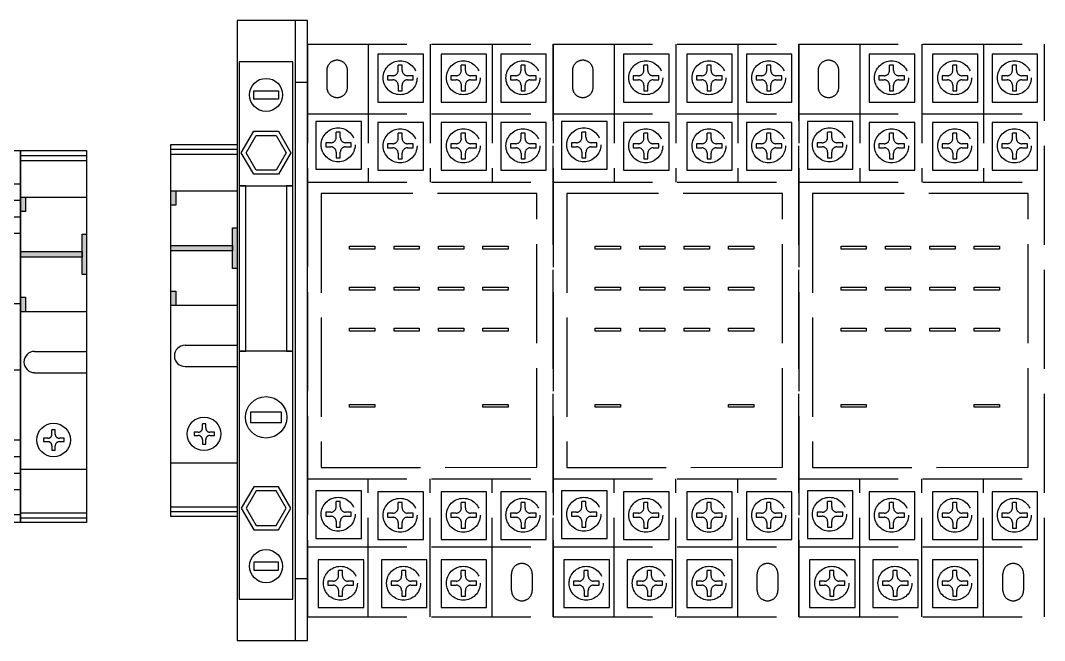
# Model space of a CAD drawing. Extents: x 389881 to 390781, y 349046 to 351246.
# Drawn here: x 390575.7 to 390699.5, y 349745.9 to 349820.9 of the extents above; entities that cross this region are included whole.
import ezdxf

# ---------------------------------------------------------------- set-up
doc = ezdxf.new("R2010")
doc.units = 0
doc.header["$MEASUREMENT"] = 0
doc.linetypes.add('ACAD_ISO02W100', pattern=[15, 12, -3])
for name, color, linetype in [('DRAW', 123, 'Continuous'), ('Layer1', 7, 'Continuous'), ('文字', 3, 'Continuous')]:
    doc.layers.add(name, color=color, linetype=linetype)

# ---------------------------------------------------------------- blocks, each defined once
blk = doc.blocks.new('9758789338f696b2a-83c7-42b1-a3ab-d015e0cf3ac5')
for points in [[(4.87, -151.77), (4.87, -151.17), (3.12, -151.17), (3.12, -151.77)], [(9.73, -158.62), (10.39, -158.62), (10.39, -151.17), (9.73, -151.17)], [(15.25, -151.17), (15.25, -151.77), (17, -151.77), (17, -151.17)], [(7.61, -158.62), (7.61, -159.17), (12.51, -159.17), (12.51, -158.62)]]:
    blk.add_hatch(color=7).paths.add_polyline_path(points)
at = {"color": 3}
for p, q in [((-21.39, -144.17), (-21.39, -151.17)), ((-18.39, -144.17), (-18.39, -151.17)), ((-16.39, -144.17), (-16.39, -151.17)), ((-14.39, -144.17), (-14.39, -151.17)), ((-12.39, -144.17), (-12.39, -151.17)), ((-3.89, -144.17), (-3.89, -151.17)), ((4.11, -144.17), (4.11, -151.17)), ((12.61, -144.17), (12.61, -151.17)), ((14.61, -144.17), (14.61, -151.17)), ((16.61, -144.17), (16.61, -151.17)), ((18.61, -144.17), (18.61, -151.17))]:
    blk.add_line(p, q, dxfattribs=at)
at = {"color": 0}
for p, q in [((-21.8, -151.17), (-21.8, -159.17)), ((-21.21, -151.17), (-21.21, -159.17)), ((-15.91, -151.17), (-15.91, -159.17)), ((21.43, -151.17), (21.43, -159.17)), ((22.03, -151.17), (22.03, -159.17)), ((-4.25, -152.87), (-4.25, -159.17)), ((-1.68, -152.87), (-1.68, -159.17))]:
    blk.add_line(p, q, dxfattribs=at)
at = {"color": 3, "elevation": 0}
blk.add_lwpolyline([(22.61, -144.17), (22.61, -151.17), (-22.39, -151.17), (-22.39, -144.17)], close=True, dxfattribs=at)
at = {"color": 0, "elevation": 0}
for points in [[(22.61, -151.17), (22.61, -159.17), (-22.39, -159.17), (-22.39, -151.17)], [(17, -151.17), (17, -159.17), (3.12, -159.17), (3.12, -151.17)], [(4.87, -151.17), (4.87, -151.77), (3.12, -151.77), (3.12, -151.17)], [(10.39, -151.17), (10.39, -158.62), (9.73, -158.62), (9.73, -151.17)], [(17, -151.17), (17, -151.77), (15.25, -151.77), (15.25, -151.17)], [(12.51, -158.62), (12.51, -159.17), (7.61, -159.17), (7.61, -158.62)]]:
    blk.add_lwpolyline(points, close=True, dxfattribs=at)
at = {"color": 0}
blk.add_arc((-2.96, -152.87), 1.28, 0, 180, dxfattribs=at)
at = {"layer": 'Layer1', "color": 7, "lineweight": -3, "ltscale": 50}
blk.add_circle((-12.39, -155.17), 2.03, dxfattribs=at)
at = {"layer": '文字', "color": 7, "linetype": 'ACAD_ISO02W100'}
for p, q in [((-12.59, -153.96), (-12.59, -154.47)), ((-12.19, -153.96), (-12.59, -153.96)), ((-12.19, -154.47), (-12.19, -153.96)), ((-13.1, -154.98), (-13.64, -154.98)), ((-13.64, -154.98), (-13.64, -155.37)), ((-13.64, -155.37), (-13.1, -155.37)), ((-12.59, -155.88), (-12.59, -156.44)), ((-12.19, -156.44), (-12.19, -155.88)), ((-11.68, -154.98), (-11.17, -154.98)), ((-11.68, -155.37), (-11.17, -155.37)), ((-11.17, -155.37), (-11.17, -154.98)), ((-12.59, -156.44), (-12.19, -156.44))]:
    blk.add_line(p, q, dxfattribs=at)
for centre, start, end in [((-13.1, -154.47), 270, 0), ((-11.68, -154.47), 180, 270), ((-13.1, -155.88), 0, 90), ((-11.68, -155.88), 90, 180)]:
    blk.add_arc(centre, 0.509, start, end, dxfattribs=at)

msp = doc.modelspace()

# ---------------------------------------------------------------- hatches: boundary and pattern name
for points in [[(390593.85, 349798.57), (390594.45, 349798.57), (390594.45, 349800.32), (390593.85, 349800.32)], [(390601.3, 349790.92), (390601.85, 349790.92), (390601.85, 349795.83), (390601.3, 349795.83)], [(390601.3, 349793.05), (390601.3, 349793.71), (390593.85, 349793.71), (390593.85, 349793.05)], [(390594.45, 349788.18), (390593.85, 349788.18), (390593.85, 349786.43), (390594.45, 349786.43)]]:
    msp.add_hatch(color=7).paths.add_polyline_path(points)

# ---------------------------------------------------------------- linework, layer by layer
at = {"color": 0}
for p, q in [((390593.85, 349805.34), (390601.85, 349805.34)), ((390593.85, 349804.75), (390601.85, 349804.75)), ((390595.55, 349781.64), (390601.85, 349781.64)), ((390595.55, 349779.07), (390601.85, 349779.07)), ((390593.85, 349767.41), (390601.85, 349767.41)), ((390593.85, 349762.11), (390601.85, 349762.11)), ((390593.85, 349761.52), (390601.85, 349761.52))]:
    msp.add_line(p, q, dxfattribs=at)
at = {"color": 0, "elevation": 0}
for points in [[(390593.85, 349805.92), (390601.85, 349805.92), (390601.85, 349760.92), (390593.85, 349760.92)], [(390593.85, 349800.32), (390601.85, 349800.32), (390601.85, 349786.43), (390593.85, 349786.43)], [(390593.85, 349800.32), (390594.45, 349800.32), (390594.45, 349798.57), (390593.85, 349798.57)], [(390601.3, 349795.83), (390601.85, 349795.83), (390601.85, 349790.92), (390601.3, 349790.92)], [(390593.85, 349793.71), (390601.3, 349793.71), (390601.3, 349793.05), (390593.85, 349793.05)], [(390593.85, 349788.18), (390594.45, 349788.18), (390594.45, 349786.43), (390593.85, 349786.43)]]:
    msp.add_lwpolyline(points, close=True, dxfattribs=at)
at = {"color": 0}
msp.add_arc((390595.55, 349780.35), 1.28, 90, 270, dxfattribs=at)
at = {"layer": 'DRAW', "color": 7, "ltscale": 0.3, "elevation": 0}
for points in [[(390610.35, 349820.92), (390601.85, 349820.92), (390601.85, 349745.92), (390610.35, 349745.92)], [(390610.35, 349820.92), (390608.85, 349820.92), (390608.85, 349745.92), (390610.35, 349745.92)], [(390608.6, 349815.92), (390602.1, 349815.92), (390602.1, 349800.92), (390608.6, 349800.92)], [(390610.35, 349813.42), (390608.85, 349813.42), (390608.85, 349753.42), (390610.35, 349753.42)], [(390606.85, 349811.42), (390603.85, 349811.42), (390603.85, 349812.42), (390606.85, 349812.42)], [(390606.85, 349807.52), (390608.35, 349804.92), (390606.85, 349802.32), (390603.85, 349802.32), (390602.35, 349804.92), (390603.85, 349807.52)], [(390606.56, 349807.02), (390607.77, 349804.92), (390606.56, 349802.82), (390604.14, 349802.82), (390602.93, 349804.92), (390604.14, 349807.02)], [(390602.9, 349800.92), (390602.1, 349800.92), (390602.1, 349780.92), (390602.9, 349780.92)], [(390608.6, 349800.92), (390607.8, 349800.92), (390607.8, 349780.92), (390608.6, 349780.92)], [(390608.6, 349780.92), (390602.1, 349780.92), (390602.1, 349750.92), (390608.6, 349750.92)], [(390607.23, 349773.55), (390603.48, 349773.55), (390603.48, 349772.3), (390607.23, 349772.3)], [(390606.85, 349759.32), (390608.35, 349761.92), (390606.85, 349764.52), (390603.85, 349764.52), (390602.35, 349761.92), (390603.85, 349759.32)], [(390606.56, 349759.82), (390607.77, 349761.92), (390606.56, 349764.02), (390604.14, 349764.02), (390602.93, 349761.92), (390604.14, 349759.82)], [(390606.85, 349755.42), (390603.85, 349755.42), (390603.85, 349754.42), (390606.85, 349754.42)]]:
    msp.add_lwpolyline(points, close=True, dxfattribs=at)
at = {"layer": 'DRAW', "color": 7, "ltscale": 0.3}
for centre, radius in [((390605.35, 349811.92), 2), ((390605.35, 349772.92), 2.5), ((390605.35, 349754.92), 2)]:
    msp.add_circle(centre, radius, dxfattribs=at)
at = {"layer": 'Layer1', "color": 7, "lineweight": -3, "ltscale": 50}
msp.add_circle((390597.85, 349770.92), 2.03, dxfattribs=at)
at = {"layer": '文字', "color": 0, "linetype": 'ACAD_ISO02W100'}
for p, q in [((390610.35, 349818.07), (390610.35, 349748.77)), ((390610.35, 349818.07), (390640.05, 349818.07)), ((390617.71, 349818.07), (390617.71, 349801.38)), ((390625.2, 349818.07), (390625.2, 349801.38)), ((390632.69, 349818.07), (390632.69, 349801.38)), ((390640.05, 349748.77), (390640.05, 349818.07)), ((390640.05, 349818.07), (390640.05, 349748.77)), ((390640.05, 349818.07), (390669.75, 349818.07)), ((390647.41, 349818.07), (390647.41, 349801.38)), ((390654.9, 349818.07), (390654.9, 349801.38)), ((390662.39, 349818.07), (390662.39, 349801.38)), ((390669.75, 349748.77), (390669.75, 349818.07)), ((390669.75, 349818.07), (390669.75, 349748.77)), ((390669.75, 349818.07), (390699.45, 349818.07)), ((390677.11, 349818.07), (390677.11, 349801.38)), ((390684.6, 349818.07), (390684.6, 349801.38)), ((390692.09, 349818.07), (390692.09, 349801.38)), ((390699.45, 349748.77), (390699.45, 349818.07)), ((390621.81, 349815.52), (390621.32, 349815.52)), ((390621.32, 349814.88), (390621.32, 349815.52)), ((390621.81, 349814.88), (390621.81, 349815.52)), ((390629.45, 349815.52), (390628.95, 349815.52)), ((390628.95, 349814.88), (390628.95, 349815.52)), ((390629.45, 349814.88), (390629.45, 349815.52)), ((390636.66, 349815.52), (390636.17, 349815.52)), ((390636.17, 349814.88), (390636.17, 349815.52)), ((390636.66, 349814.88), (390636.66, 349815.52)), ((390651.51, 349815.52), (390651.02, 349815.52)), ((390651.02, 349814.88), (390651.02, 349815.52)), ((390651.51, 349814.88), (390651.51, 349815.52)), ((390659.15, 349815.52), (390658.65, 349815.52)), ((390658.65, 349814.88), (390658.65, 349815.52)), ((390659.15, 349814.88), (390659.15, 349815.52)), ((390666.36, 349815.52), (390665.87, 349815.52)), ((390665.87, 349814.88), (390665.87, 349815.52)), ((390666.36, 349814.88), (390666.36, 349815.52)), ((390681.21, 349815.52), (390680.72, 349815.52)), ((390680.72, 349814.88), (390680.72, 349815.52)), ((390681.21, 349814.88), (390681.21, 349815.52)), ((390688.85, 349815.52), (390688.35, 349815.52)), ((390688.35, 349814.88), (390688.35, 349815.52)), ((390688.85, 349814.88), (390688.85, 349815.52)), ((390696.06, 349815.52), (390695.57, 349815.52)), ((390695.57, 349814.88), (390695.57, 349815.52)), ((390696.06, 349814.88), (390696.06, 349815.52)), ((390620.68, 349814.24), (390620.04, 349814.24)), ((390620.04, 349814.24), (390620.04, 349813.75)), ((390621.32, 349814.24), (390621.32, 349814.24)), ((390623.13, 349814.24), (390622.44, 349814.24)), ((390623.13, 349813.75), (390623.13, 349814.24)), ((390628.32, 349814.24), (390627.68, 349814.24)), ((390627.68, 349814.24), (390627.68, 349813.75)), ((390628.95, 349814.24), (390628.95, 349814.24)), ((390630.77, 349814.24), (390630.08, 349814.24)), ((390630.77, 349813.75), (390630.77, 349814.24)), ((390635.53, 349814.24), (390634.89, 349814.24)), ((390634.89, 349814.24), (390634.89, 349813.75)), ((390636.17, 349814.24), (390636.17, 349814.24)), ((390637.98, 349814.24), (390637.29, 349814.24)), ((390637.98, 349813.75), (390637.98, 349814.24)), ((390650.38, 349814.24), (390649.74, 349814.24)), ((390649.74, 349814.24), (390649.74, 349813.75)), ((390651.02, 349814.24), (390651.02, 349814.24)), ((390652.83, 349814.24), (390652.14, 349814.24)), ((390652.83, 349813.75), (390652.83, 349814.24)), ((390658.02, 349814.24), (390657.38, 349814.24)), ((390657.38, 349814.24), (390657.38, 349813.75)), ((390658.65, 349814.24), (390658.65, 349814.24)), ((390660.47, 349814.24), (390659.78, 349814.24)), ((390660.47, 349813.75), (390660.47, 349814.24)), ((390665.23, 349814.24), (390664.59, 349814.24)), ((390664.59, 349814.24), (390664.59, 349813.75)), ((390665.87, 349814.24), (390665.87, 349814.24)), ((390667.68, 349814.24), (390666.99, 349814.24)), ((390667.68, 349813.75), (390667.68, 349814.24)), ((390680.08, 349814.24), (390679.44, 349814.24)), ((390679.44, 349814.24), (390679.44, 349813.75)), ((390680.72, 349814.24), (390680.72, 349814.24)), ((390682.53, 349814.24), (390681.84, 349814.24)), ((390682.53, 349813.75), (390682.53, 349814.24)), ((390687.72, 349814.24), (390687.08, 349814.24)), ((390687.08, 349814.24), (390687.08, 349813.75)), ((390688.35, 349814.24), (390688.35, 349814.24)), ((390690.17, 349814.24), (390689.48, 349814.24)), ((390690.17, 349813.75), (390690.17, 349814.24)), ((390694.93, 349814.24), (390694.29, 349814.24)), ((390694.29, 349814.24), (390694.29, 349813.75)), ((390695.57, 349814.24), (390695.57, 349814.24)), ((390697.38, 349814.24), (390696.69, 349814.24)), ((390697.38, 349813.75), (390697.38, 349814.24)), ((390620.04, 349813.75), (390620.68, 349813.75)), ((390621.32, 349813.11), (390621.32, 349812.43)), ((390621.81, 349812.43), (390621.81, 349813.11)), ((390622.44, 349813.75), (390623.13, 349813.75)), ((390627.68, 349813.75), (390628.32, 349813.75)), ((390628.95, 349813.11), (390628.95, 349812.43)), ((390629.45, 349812.43), (390629.45, 349813.11)), ((390630.08, 349813.75), (390630.77, 349813.75)), ((390634.89, 349813.75), (390635.53, 349813.75)), ((390636.17, 349813.11), (390636.17, 349812.43)), ((390636.66, 349812.43), (390636.66, 349813.11)), ((390637.29, 349813.75), (390637.98, 349813.75)), ((390649.74, 349813.75), (390650.38, 349813.75)), ((390651.02, 349813.11), (390651.02, 349812.43)), ((390651.51, 349812.43), (390651.51, 349813.11)), ((390652.14, 349813.75), (390652.83, 349813.75)), ((390657.38, 349813.75), (390658.02, 349813.75)), ((390658.65, 349813.11), (390658.65, 349812.43)), ((390659.15, 349812.43), (390659.15, 349813.11)), ((390659.78, 349813.75), (390660.47, 349813.75)), ((390664.59, 349813.75), (390665.23, 349813.75)), ((390665.87, 349813.11), (390665.87, 349812.43)), ((390666.36, 349812.43), (390666.36, 349813.11)), ((390666.99, 349813.75), (390667.68, 349813.75)), ((390679.44, 349813.75), (390680.08, 349813.75)), ((390680.72, 349813.11), (390680.72, 349812.43)), ((390681.21, 349812.43), (390681.21, 349813.11)), ((390681.84, 349813.75), (390682.53, 349813.75)), ((390687.08, 349813.75), (390687.72, 349813.75)), ((390688.35, 349813.11), (390688.35, 349812.43)), ((390688.85, 349812.43), (390688.85, 349813.11)), ((390689.48, 349813.75), (390690.17, 349813.75)), ((390694.29, 349813.75), (390694.93, 349813.75)), ((390695.57, 349813.11), (390695.57, 349812.43)), ((390696.06, 349812.43), (390696.06, 349813.11)), ((390696.69, 349813.75), (390697.38, 349813.75)), ((390621.32, 349812.43), (390621.81, 349812.43)), ((390628.95, 349812.43), (390629.45, 349812.43)), ((390636.17, 349812.43), (390636.66, 349812.43)), ((390651.02, 349812.43), (390651.51, 349812.43)), ((390658.65, 349812.43), (390659.15, 349812.43)), ((390665.87, 349812.43), (390666.36, 349812.43)), ((390680.72, 349812.43), (390681.21, 349812.43)), ((390688.35, 349812.43), (390688.85, 349812.43)), ((390695.57, 349812.43), (390696.06, 349812.43)), ((390610.35, 349809.61), (390640.05, 349809.61)), ((390640.05, 349809.61), (390669.75, 349809.61)), ((390669.75, 349809.61), (390699.45, 349809.61)), ((390614.32, 349807.41), (390613.83, 349807.41)), ((390613.83, 349806.77), (390613.83, 349807.41)), ((390614.32, 349806.77), (390614.32, 349807.41)), ((390621.81, 349807.29), (390621.32, 349807.29)), ((390621.32, 349806.65), (390621.32, 349807.29)), ((390621.81, 349806.65), (390621.81, 349807.29)), ((390629.45, 349807.29), (390628.95, 349807.29)), ((390628.95, 349806.65), (390628.95, 349807.29)), ((390629.45, 349806.65), (390629.45, 349807.29)), ((390636.66, 349807.29), (390636.17, 349807.29)), ((390636.17, 349806.65), (390636.17, 349807.29)), ((390636.66, 349806.65), (390636.66, 349807.29)), ((390644.02, 349807.41), (390643.53, 349807.41)), ((390643.53, 349806.77), (390643.53, 349807.41)), ((390644.02, 349806.77), (390644.02, 349807.41)), ((390651.51, 349807.29), (390651.02, 349807.29)), ((390651.02, 349806.65), (390651.02, 349807.29)), ((390651.51, 349806.65), (390651.51, 349807.29)), ((390659.15, 349807.29), (390658.65, 349807.29)), ((390658.65, 349806.65), (390658.65, 349807.29)), ((390659.15, 349806.65), (390659.15, 349807.29)), ((390666.36, 349807.29), (390665.87, 349807.29)), ((390665.87, 349806.65), (390665.87, 349807.29)), ((390666.36, 349806.65), (390666.36, 349807.29)), ((390673.72, 349807.41), (390673.23, 349807.41)), ((390673.23, 349806.77), (390673.23, 349807.41)), ((390673.72, 349806.77), (390673.72, 349807.41)), ((390681.21, 349807.29), (390680.72, 349807.29)), ((390680.72, 349806.65), (390680.72, 349807.29)), ((390681.21, 349806.65), (390681.21, 349807.29)), ((390688.85, 349807.29), (390688.35, 349807.29)), ((390688.35, 349806.65), (390688.35, 349807.29)), ((390688.85, 349806.65), (390688.85, 349807.29)), ((390696.06, 349807.29), (390695.57, 349807.29)), ((390695.57, 349806.65), (390695.57, 349807.29)), ((390696.06, 349806.65), (390696.06, 349807.29)), ((390613.19, 349806.13), (390612.56, 349806.13)), ((390612.56, 349806.13), (390612.56, 349805.64)), ((390612.56, 349805.64), (390613.19, 349805.64)), ((390613.83, 349806.13), (390613.83, 349806.13)), ((390615.65, 349806.13), (390614.96, 349806.13)), ((390614.96, 349805.64), (390615.65, 349805.64)), ((390615.65, 349805.64), (390615.65, 349806.13)), ((390620.68, 349806.01), (390620.04, 349806.01)), ((390620.04, 349806.01), (390620.04, 349805.52)), ((390620.04, 349805.52), (390620.68, 349805.52)), ((390621.32, 349806.01), (390621.32, 349806.01)), ((390623.13, 349806.01), (390622.44, 349806.01)), ((390622.44, 349805.52), (390623.13, 349805.52)), ((390623.13, 349805.52), (390623.13, 349806.01)), ((390628.32, 349806.01), (390627.68, 349806.01)), ((390627.68, 349806.01), (390627.68, 349805.52)), ((390627.68, 349805.52), (390628.32, 349805.52)), ((390628.95, 349806.01), (390628.95, 349806.01)), ((390630.77, 349806.01), (390630.08, 349806.01)), ((390630.08, 349805.52), (390630.77, 349805.52)), ((390630.77, 349805.52), (390630.77, 349806.01)), ((390635.53, 349806.01), (390634.89, 349806.01)), ((390634.89, 349806.01), (390634.89, 349805.52)), ((390634.89, 349805.52), (390635.53, 349805.52)), ((390636.17, 349806.01), (390636.17, 349806.01)), ((390637.98, 349806.01), (390637.29, 349806.01)), ((390637.29, 349805.52), (390637.98, 349805.52)), ((390637.98, 349805.52), (390637.98, 349806.01)), ((390642.89, 349806.13), (390642.26, 349806.13)), ((390642.26, 349806.13), (390642.26, 349805.64)), ((390642.26, 349805.64), (390642.89, 349805.64)), ((390643.53, 349806.13), (390643.53, 349806.13)), ((390645.35, 349806.13), (390644.66, 349806.13)), ((390644.66, 349805.64), (390645.35, 349805.64)), ((390645.35, 349805.64), (390645.35, 349806.13)), ((390650.38, 349806.01), (390649.74, 349806.01)), ((390649.74, 349806.01), (390649.74, 349805.52)), ((390649.74, 349805.52), (390650.38, 349805.52)), ((390651.02, 349806.01), (390651.02, 349806.01)), ((390652.83, 349806.01), (390652.14, 349806.01)), ((390652.14, 349805.52), (390652.83, 349805.52)), ((390652.83, 349805.52), (390652.83, 349806.01)), ((390658.02, 349806.01), (390657.38, 349806.01)), ((390657.38, 349806.01), (390657.38, 349805.52)), ((390657.38, 349805.52), (390658.02, 349805.52)), ((390658.65, 349806.01), (390658.65, 349806.01)), ((390660.47, 349806.01), (390659.78, 349806.01)), ((390659.78, 349805.52), (390660.47, 349805.52)), ((390660.47, 349805.52), (390660.47, 349806.01)), ((390665.23, 349806.01), (390664.59, 349806.01)), ((390664.59, 349806.01), (390664.59, 349805.52)), ((390664.59, 349805.52), (390665.23, 349805.52)), ((390665.87, 349806.01), (390665.87, 349806.01)), ((390667.68, 349806.01), (390666.99, 349806.01)), ((390666.99, 349805.52), (390667.68, 349805.52)), ((390667.68, 349805.52), (390667.68, 349806.01)), ((390672.59, 349806.13), (390671.96, 349806.13)), ((390671.96, 349806.13), (390671.96, 349805.64)), ((390671.96, 349805.64), (390672.59, 349805.64)), ((390673.23, 349806.13), (390673.23, 349806.13)), ((390675.05, 349806.13), (390674.36, 349806.13)), ((390674.36, 349805.64), (390675.05, 349805.64)), ((390675.05, 349805.64), (390675.05, 349806.13)), ((390680.08, 349806.01), (390679.44, 349806.01)), ((390679.44, 349806.01), (390679.44, 349805.52)), ((390679.44, 349805.52), (390680.08, 349805.52)), ((390680.72, 349806.01), (390680.72, 349806.01)), ((390682.53, 349806.01), (390681.84, 349806.01)), ((390681.84, 349805.52), (390682.53, 349805.52)), ((390682.53, 349805.52), (390682.53, 349806.01)), ((390687.72, 349806.01), (390687.08, 349806.01)), ((390687.08, 349806.01), (390687.08, 349805.52)), ((390687.08, 349805.52), (390687.72, 349805.52)), ((390688.35, 349806.01), (390688.35, 349806.01)), ((390690.17, 349806.01), (390689.48, 349806.01)), ((390689.48, 349805.52), (390690.17, 349805.52)), ((390690.17, 349805.52), (390690.17, 349806.01)), ((390694.93, 349806.01), (390694.29, 349806.01)), ((390694.29, 349806.01), (390694.29, 349805.52)), ((390694.29, 349805.52), (390694.93, 349805.52)), ((390695.57, 349806.01), (390695.57, 349806.01)), ((390697.38, 349806.01), (390696.69, 349806.01)), ((390696.69, 349805.52), (390697.38, 349805.52)), ((390697.38, 349805.52), (390697.38, 349806.01)), ((390613.83, 349805), (390613.83, 349804.32)), ((390613.83, 349804.32), (390614.32, 349804.32)), ((390614.32, 349804.32), (390614.32, 349805)), ((390621.32, 349804.88), (390621.32, 349804.2)), ((390621.32, 349804.2), (390621.81, 349804.2)), ((390621.81, 349804.2), (390621.81, 349804.88)), ((390628.95, 349804.88), (390628.95, 349804.2)), ((390628.95, 349804.2), (390629.45, 349804.2)), ((390629.45, 349804.2), (390629.45, 349804.88)), ((390636.17, 349804.88), (390636.17, 349804.2)), ((390636.17, 349804.2), (390636.66, 349804.2)), ((390636.66, 349804.2), (390636.66, 349804.88)), ((390643.53, 349805), (390643.53, 349804.32)), ((390643.53, 349804.32), (390644.02, 349804.32)), ((390644.02, 349804.32), (390644.02, 349805)), ((390651.02, 349804.88), (390651.02, 349804.2)), ((390651.02, 349804.2), (390651.51, 349804.2)), ((390651.51, 349804.2), (390651.51, 349804.88)), ((390658.65, 349804.88), (390658.65, 349804.2)), ((390658.65, 349804.2), (390659.15, 349804.2)), ((390659.15, 349804.2), (390659.15, 349804.88)), ((390665.87, 349804.88), (390665.87, 349804.2)), ((390665.87, 349804.2), (390666.36, 349804.2)), ((390666.36, 349804.2), (390666.36, 349804.88)), ((390673.23, 349805), (390673.23, 349804.32)), ((390673.23, 349804.32), (390673.72, 349804.32)), ((390673.72, 349804.32), (390673.72, 349805)), ((390680.72, 349804.88), (390680.72, 349804.2)), ((390680.72, 349804.2), (390681.21, 349804.2)), ((390681.21, 349804.2), (390681.21, 349804.88)), ((390688.35, 349804.88), (390688.35, 349804.2)), ((390688.35, 349804.2), (390688.85, 349804.2)), ((390688.85, 349804.2), (390688.85, 349804.88)), ((390695.57, 349804.88), (390695.57, 349804.2)), ((390695.57, 349804.2), (390696.06, 349804.2)), ((390696.06, 349804.2), (390696.06, 349804.88)), ((390610.35, 349801.38), (390640.05, 349801.38)), ((390640.05, 349801.38), (390669.75, 349801.38)), ((390669.75, 349801.38), (390699.45, 349801.38)), ((390610.35, 349765.47), (390640.05, 349765.47)), ((390617.71, 349748.77), (390617.71, 349765.47)), ((390625.2, 349748.77), (390625.2, 349765.47)), ((390632.69, 349748.77), (390632.69, 349765.47)), ((390640.05, 349765.47), (390669.75, 349765.47)), ((390647.41, 349748.77), (390647.41, 349765.47)), ((390654.9, 349748.77), (390654.9, 349765.47)), ((390662.39, 349748.77), (390662.39, 349765.47)), ((390669.75, 349765.47), (390699.45, 349765.47)), ((390677.11, 349748.77), (390677.11, 349765.47)), ((390684.6, 349748.77), (390684.6, 349765.47)), ((390692.09, 349748.77), (390692.09, 349765.47)), ((390614.32, 349762.73), (390613.83, 349762.73)), ((390613.83, 349762.09), (390613.83, 349762.73)), ((390614.32, 349762.09), (390614.32, 349762.73)), ((390621.81, 349762.61), (390621.32, 349762.61)), ((390621.32, 349761.97), (390621.32, 349762.61)), ((390621.81, 349761.97), (390621.81, 349762.61)), ((390629.45, 349762.61), (390628.95, 349762.61)), ((390628.95, 349761.97), (390628.95, 349762.61)), ((390629.45, 349761.97), (390629.45, 349762.61)), ((390636.66, 349762.61), (390636.17, 349762.61)), ((390636.17, 349761.97), (390636.17, 349762.61)), ((390636.66, 349761.97), (390636.66, 349762.61)), ((390644.02, 349762.73), (390643.53, 349762.73)), ((390643.53, 349762.09), (390643.53, 349762.73)), ((390644.02, 349762.09), (390644.02, 349762.73)), ((390651.51, 349762.61), (390651.02, 349762.61)), ((390651.02, 349761.97), (390651.02, 349762.61)), ((390651.51, 349761.97), (390651.51, 349762.61)), ((390659.15, 349762.61), (390658.65, 349762.61)), ((390658.65, 349761.97), (390658.65, 349762.61)), ((390659.15, 349761.97), (390659.15, 349762.61)), ((390666.36, 349762.61), (390665.87, 349762.61)), ((390665.87, 349761.97), (390665.87, 349762.61)), ((390666.36, 349761.97), (390666.36, 349762.61)), ((390673.72, 349762.73), (390673.23, 349762.73)), ((390673.23, 349762.09), (390673.23, 349762.73)), ((390673.72, 349762.09), (390673.72, 349762.73)), ((390681.21, 349762.61), (390680.72, 349762.61)), ((390680.72, 349761.97), (390680.72, 349762.61)), ((390681.21, 349761.97), (390681.21, 349762.61)), ((390688.85, 349762.61), (390688.35, 349762.61)), ((390688.35, 349761.97), (390688.35, 349762.61)), ((390688.85, 349761.97), (390688.85, 349762.61)), ((390696.06, 349762.61), (390695.57, 349762.61)), ((390695.57, 349761.97), (390695.57, 349762.61)), ((390696.06, 349761.97), (390696.06, 349762.61)), ((390613.19, 349761.45), (390612.56, 349761.45)), ((390612.56, 349761.45), (390612.56, 349760.96)), ((390612.56, 349760.96), (390613.19, 349760.96)), ((390613.83, 349761.45), (390613.83, 349761.45)), ((390615.65, 349761.45), (390614.96, 349761.45)), ((390614.96, 349760.96), (390615.65, 349760.96)), ((390615.65, 349760.96), (390615.65, 349761.45)), ((390620.68, 349761.33), (390620.04, 349761.33)), ((390620.04, 349761.33), (390620.04, 349760.84)), ((390620.04, 349760.84), (390620.68, 349760.84)), ((390621.32, 349761.33), (390621.32, 349761.33)), ((390623.13, 349761.33), (390622.44, 349761.33)), ((390622.44, 349760.84), (390623.13, 349760.84)), ((390623.13, 349760.84), (390623.13, 349761.33)), ((390628.32, 349761.33), (390627.68, 349761.33)), ((390627.68, 349761.33), (390627.68, 349760.84)), ((390627.68, 349760.84), (390628.32, 349760.84)), ((390628.95, 349761.33), (390628.95, 349761.33)), ((390630.77, 349761.33), (390630.08, 349761.33)), ((390630.08, 349760.84), (390630.77, 349760.84)), ((390630.77, 349760.84), (390630.77, 349761.33)), ((390635.53, 349761.33), (390634.89, 349761.33)), ((390634.89, 349761.33), (390634.89, 349760.84)), ((390634.89, 349760.84), (390635.53, 349760.84)), ((390636.17, 349761.33), (390636.17, 349761.33)), ((390637.98, 349761.33), (390637.29, 349761.33)), ((390637.29, 349760.84), (390637.98, 349760.84)), ((390637.98, 349760.84), (390637.98, 349761.33)), ((390642.89, 349761.45), (390642.26, 349761.45)), ((390642.26, 349761.45), (390642.26, 349760.96)), ((390642.26, 349760.96), (390642.89, 349760.96)), ((390643.53, 349761.45), (390643.53, 349761.45)), ((390645.35, 349761.45), (390644.66, 349761.45)), ((390644.66, 349760.96), (390645.35, 349760.96)), ((390645.35, 349760.96), (390645.35, 349761.45)), ((390650.38, 349761.33), (390649.74, 349761.33)), ((390649.74, 349761.33), (390649.74, 349760.84)), ((390649.74, 349760.84), (390650.38, 349760.84)), ((390651.02, 349761.33), (390651.02, 349761.33)), ((390652.83, 349761.33), (390652.14, 349761.33)), ((390652.14, 349760.84), (390652.83, 349760.84)), ((390652.83, 349760.84), (390652.83, 349761.33)), ((390658.02, 349761.33), (390657.38, 349761.33)), ((390657.38, 349761.33), (390657.38, 349760.84)), ((390657.38, 349760.84), (390658.02, 349760.84)), ((390658.65, 349761.33), (390658.65, 349761.33)), ((390660.47, 349761.33), (390659.78, 349761.33)), ((390659.78, 349760.84), (390660.47, 349760.84)), ((390660.47, 349760.84), (390660.47, 349761.33)), ((390665.23, 349761.33), (390664.59, 349761.33)), ((390664.59, 349761.33), (390664.59, 349760.84)), ((390664.59, 349760.84), (390665.23, 349760.84)), ((390665.87, 349761.33), (390665.87, 349761.33)), ((390667.68, 349761.33), (390666.99, 349761.33)), ((390666.99, 349760.84), (390667.68, 349760.84)), ((390667.68, 349760.84), (390667.68, 349761.33)), ((390672.59, 349761.45), (390671.96, 349761.45)), ((390671.96, 349761.45), (390671.96, 349760.96)), ((390671.96, 349760.96), (390672.59, 349760.96)), ((390673.23, 349761.45), (390673.23, 349761.45)), ((390675.05, 349761.45), (390674.36, 349761.45)), ((390674.36, 349760.96), (390675.05, 349760.96)), ((390675.05, 349760.96), (390675.05, 349761.45)), ((390680.08, 349761.33), (390679.44, 349761.33)), ((390679.44, 349761.33), (390679.44, 349760.84)), ((390679.44, 349760.84), (390680.08, 349760.84)), ((390680.72, 349761.33), (390680.72, 349761.33)), ((390682.53, 349761.33), (390681.84, 349761.33)), ((390681.84, 349760.84), (390682.53, 349760.84)), ((390682.53, 349760.84), (390682.53, 349761.33)), ((390687.72, 349761.33), (390687.08, 349761.33)), ((390687.08, 349761.33), (390687.08, 349760.84)), ((390687.08, 349760.84), (390687.72, 349760.84)), ((390688.35, 349761.33), (390688.35, 349761.33)), ((390690.17, 349761.33), (390689.48, 349761.33)), ((390689.48, 349760.84), (390690.17, 349760.84)), ((390690.17, 349760.84), (390690.17, 349761.33)), ((390694.93, 349761.33), (390694.29, 349761.33)), ((390694.29, 349761.33), (390694.29, 349760.84)), ((390694.29, 349760.84), (390694.93, 349760.84)), ((390695.57, 349761.33), (390695.57, 349761.33)), ((390697.38, 349761.33), (390696.69, 349761.33)), ((390696.69, 349760.84), (390697.38, 349760.84)), ((390697.38, 349760.84), (390697.38, 349761.33)), ((390613.83, 349760.32), (390613.83, 349759.64)), ((390613.83, 349759.64), (390614.32, 349759.64)), ((390614.32, 349759.64), (390614.32, 349760.32)), ((390621.32, 349760.2), (390621.32, 349759.52)), ((390621.32, 349759.52), (390621.81, 349759.52)), ((390621.81, 349759.52), (390621.81, 349760.2)), ((390628.95, 349760.2), (390628.95, 349759.52)), ((390628.95, 349759.52), (390629.45, 349759.52)), ((390629.45, 349759.52), (390629.45, 349760.2)), ((390636.17, 349760.2), (390636.17, 349759.52)), ((390636.17, 349759.52), (390636.66, 349759.52)), ((390636.66, 349759.52), (390636.66, 349760.2)), ((390643.53, 349760.32), (390643.53, 349759.64)), ((390643.53, 349759.64), (390644.02, 349759.64)), ((390644.02, 349759.64), (390644.02, 349760.32)), ((390651.02, 349760.2), (390651.02, 349759.52)), ((390651.02, 349759.52), (390651.51, 349759.52)), ((390651.51, 349759.52), (390651.51, 349760.2)), ((390658.65, 349760.2), (390658.65, 349759.52)), ((390658.65, 349759.52), (390659.15, 349759.52)), ((390659.15, 349759.52), (390659.15, 349760.2)), ((390665.87, 349760.2), (390665.87, 349759.52)), ((390665.87, 349759.52), (390666.36, 349759.52)), ((390666.36, 349759.52), (390666.36, 349760.2)), ((390673.23, 349760.32), (390673.23, 349759.64)), ((390673.23, 349759.64), (390673.72, 349759.64)), ((390673.72, 349759.64), (390673.72, 349760.32)), ((390680.72, 349760.2), (390680.72, 349759.52)), ((390680.72, 349759.52), (390681.21, 349759.52)), ((390681.21, 349759.52), (390681.21, 349760.2)), ((390688.35, 349760.2), (390688.35, 349759.52)), ((390688.35, 349759.52), (390688.85, 349759.52)), ((390688.85, 349759.52), (390688.85, 349760.2)), ((390695.57, 349760.2), (390695.57, 349759.52)), ((390695.57, 349759.52), (390696.06, 349759.52)), ((390696.06, 349759.52), (390696.06, 349760.2)), ((390610.35, 349757.24), (390640.05, 349757.24)), ((390640.05, 349757.24), (390669.75, 349757.24)), ((390669.75, 349757.24), (390699.45, 349757.24)), ((390614.6, 349754.39), (390614.1, 349754.39)), ((390614.1, 349753.74), (390614.1, 349754.39)), ((390614.6, 349753.74), (390614.6, 349754.39)), ((390622.23, 349754.39), (390621.74, 349754.39)), ((390621.74, 349753.74), (390621.74, 349754.39)), ((390622.23, 349753.74), (390622.23, 349754.39)), ((390629.45, 349754.39), (390628.95, 349754.39)), ((390628.95, 349753.74), (390628.95, 349754.39)), ((390629.45, 349753.74), (390629.45, 349754.39)), ((390644.3, 349754.39), (390643.8, 349754.39)), ((390643.8, 349753.74), (390643.8, 349754.39)), ((390644.3, 349753.74), (390644.3, 349754.39)), ((390651.93, 349754.39), (390651.44, 349754.39)), ((390651.44, 349753.74), (390651.44, 349754.39)), ((390651.93, 349753.74), (390651.93, 349754.39)), ((390659.15, 349754.39), (390658.65, 349754.39)), ((390658.65, 349753.74), (390658.65, 349754.39)), ((390659.15, 349753.74), (390659.15, 349754.39)), ((390674, 349754.39), (390673.5, 349754.39)), ((390673.5, 349753.74), (390673.5, 349754.39)), ((390674, 349753.74), (390674, 349754.39)), ((390681.63, 349754.39), (390681.14, 349754.39)), ((390681.14, 349753.74), (390681.14, 349754.39)), ((390681.63, 349753.74), (390681.63, 349754.39)), ((390688.85, 349754.39), (390688.35, 349754.39)), ((390688.35, 349753.74), (390688.35, 349754.39)), ((390688.85, 349753.74), (390688.85, 349754.39)), ((390613.47, 349753.1), (390612.83, 349753.1)), ((390612.83, 349753.1), (390612.83, 349752.61)), ((390612.83, 349752.61), (390613.47, 349752.61)), ((390614.1, 349753.1), (390614.1, 349753.1)), ((390615.92, 349753.1), (390615.23, 349753.1)), ((390615.23, 349752.61), (390615.92, 349752.61)), ((390615.92, 349752.61), (390615.92, 349753.1)), ((390621.1, 349753.1), (390620.47, 349753.1)), ((390620.47, 349753.1), (390620.47, 349752.61)), ((390620.47, 349752.61), (390621.1, 349752.61)), ((390621.74, 349753.1), (390621.74, 349753.1)), ((390623.56, 349753.1), (390622.87, 349753.1)), ((390622.87, 349752.61), (390623.56, 349752.61)), ((390623.56, 349752.61), (390623.56, 349753.1)), ((390628.32, 349753.1), (390627.68, 349753.1)), ((390627.68, 349753.1), (390627.68, 349752.61)), ((390627.68, 349752.61), (390628.32, 349752.61)), ((390628.95, 349753.1), (390628.95, 349753.1)), ((390630.77, 349753.1), (390630.08, 349753.1)), ((390630.08, 349752.61), (390630.77, 349752.61)), ((390630.77, 349752.61), (390630.77, 349753.1)), ((390643.17, 349753.1), (390642.53, 349753.1)), ((390642.53, 349753.1), (390642.53, 349752.61)), ((390642.53, 349752.61), (390643.17, 349752.61)), ((390643.8, 349753.1), (390643.8, 349753.1)), ((390645.62, 349753.1), (390644.93, 349753.1)), ((390644.93, 349752.61), (390645.62, 349752.61)), ((390645.62, 349752.61), (390645.62, 349753.1)), ((390650.8, 349753.1), (390650.17, 349753.1)), ((390650.17, 349753.1), (390650.17, 349752.61)), ((390650.17, 349752.61), (390650.8, 349752.61)), ((390651.44, 349753.1), (390651.44, 349753.1)), ((390653.26, 349753.1), (390652.57, 349753.1)), ((390652.57, 349752.61), (390653.26, 349752.61)), ((390653.26, 349752.61), (390653.26, 349753.1)), ((390658.02, 349753.1), (390657.38, 349753.1)), ((390657.38, 349753.1), (390657.38, 349752.61)), ((390657.38, 349752.61), (390658.02, 349752.61)), ((390658.65, 349753.1), (390658.65, 349753.1)), ((390660.47, 349753.1), (390659.78, 349753.1)), ((390659.78, 349752.61), (390660.47, 349752.61)), ((390660.47, 349752.61), (390660.47, 349753.1)), ((390672.87, 349753.1), (390672.23, 349753.1)), ((390672.23, 349753.1), (390672.23, 349752.61)), ((390672.23, 349752.61), (390672.87, 349752.61)), ((390673.5, 349753.1), (390673.5, 349753.1)), ((390675.32, 349753.1), (390674.63, 349753.1)), ((390674.63, 349752.61), (390675.32, 349752.61)), ((390675.32, 349752.61), (390675.32, 349753.1)), ((390680.5, 349753.1), (390679.87, 349753.1)), ((390679.87, 349753.1), (390679.87, 349752.61)), ((390679.87, 349752.61), (390680.5, 349752.61)), ((390681.14, 349753.1), (390681.14, 349753.1)), ((390682.96, 349753.1), (390682.27, 349753.1)), ((390682.27, 349752.61), (390682.96, 349752.61)), ((390682.96, 349752.61), (390682.96, 349753.1)), ((390687.72, 349753.1), (390687.08, 349753.1)), ((390687.08, 349753.1), (390687.08, 349752.61)), ((390687.08, 349752.61), (390687.72, 349752.61)), ((390688.35, 349753.1), (390688.35, 349753.1)), ((390690.17, 349753.1), (390689.48, 349753.1)), ((390689.48, 349752.61), (390690.17, 349752.61)), ((390690.17, 349752.61), (390690.17, 349753.1)), ((390614.1, 349751.98), (390614.1, 349751.3)), ((390614.1, 349751.3), (390614.6, 349751.3)), ((390614.6, 349751.3), (390614.6, 349751.98)), ((390621.74, 349751.98), (390621.74, 349751.3)), ((390621.74, 349751.3), (390622.23, 349751.3)), ((390622.23, 349751.3), (390622.23, 349751.98)), ((390628.95, 349751.98), (390628.95, 349751.3)), ((390628.95, 349751.3), (390629.45, 349751.3)), ((390629.45, 349751.3), (390629.45, 349751.98)), ((390643.8, 349751.98), (390643.8, 349751.3)), ((390643.8, 349751.3), (390644.3, 349751.3)), ((390644.3, 349751.3), (390644.3, 349751.98)), ((390651.44, 349751.98), (390651.44, 349751.3)), ((390651.44, 349751.3), (390651.93, 349751.3)), ((390651.93, 349751.3), (390651.93, 349751.98)), ((390658.65, 349751.98), (390658.65, 349751.3)), ((390658.65, 349751.3), (390659.15, 349751.3)), ((390659.15, 349751.3), (390659.15, 349751.98)), ((390673.5, 349751.98), (390673.5, 349751.3)), ((390673.5, 349751.3), (390674, 349751.3)), ((390674, 349751.3), (390674, 349751.98)), ((390681.14, 349751.98), (390681.14, 349751.3)), ((390681.14, 349751.3), (390681.63, 349751.3)), ((390681.63, 349751.3), (390681.63, 349751.98)), ((390688.35, 349751.98), (390688.35, 349751.3)), ((390688.35, 349751.3), (390688.85, 349751.3)), ((390688.85, 349751.3), (390688.85, 349751.98)), ((390610.35, 349748.77), (390640.05, 349748.77)), ((390610.35, 349748.77), (390640.05, 349748.77)), ((390640.05, 349748.77), (390669.75, 349748.77)), ((390640.05, 349748.77), (390669.75, 349748.77)), ((390669.75, 349748.77), (390699.45, 349748.77)), ((390669.75, 349748.77), (390699.45, 349748.77))]:
    msp.add_line(p, q, dxfattribs=at)
at = {"layer": '文字', "color": 7, "linetype": 'ACAD_ISO02W100'}
for p, q in [((390598.06, 349772.15), (390597.66, 349772.15)), ((390597.66, 349771.63), (390597.66, 349772.15)), ((390598.06, 349771.63), (390598.06, 349772.15)), ((390597.15, 349771.12), (390596.64, 349771.12)), ((390596.64, 349771.12), (390596.64, 349770.73)), ((390596.64, 349770.73), (390597.15, 349770.73)), ((390599.12, 349771.12), (390598.57, 349771.12)), ((390598.57, 349770.73), (390599.12, 349770.73)), ((390599.12, 349770.73), (390599.12, 349771.12)), ((390597.66, 349770.22), (390597.66, 349769.68)), ((390597.66, 349769.68), (390598.06, 349769.68)), ((390598.06, 349769.68), (390598.06, 349770.22))]:
    msp.add_line(p, q, dxfattribs=at)
at = {"layer": '文字', "color": 0, "linetype": 'ACAD_ISO02W100', "elevation": 0}
for points in [[(390618.87, 349811.05), (390624.36, 349811.05), (390624.36, 349816.83), (390618.87, 349816.83)], [(390626.5, 349811.05), (390632, 349811.05), (390632, 349816.83), (390626.5, 349816.83)], [(390633.72, 349811.05), (390639.21, 349811.05), (390639.21, 349816.83), (390633.72, 349816.83)], [(390648.57, 349811.05), (390654.06, 349811.05), (390654.06, 349816.83), (390648.57, 349816.83)], [(390656.2, 349811.05), (390661.7, 349811.05), (390661.7, 349816.83), (390656.2, 349816.83)], [(390663.42, 349811.05), (390668.91, 349811.05), (390668.91, 349816.83), (390663.42, 349816.83)], [(390678.27, 349811.05), (390683.76, 349811.05), (390683.76, 349816.83), (390678.27, 349816.83)], [(390685.9, 349811.05), (390691.4, 349811.05), (390691.4, 349816.83), (390685.9, 349816.83)], [(390693.12, 349811.05), (390698.61, 349811.05), (390698.61, 349816.83), (390693.12, 349816.83)], [(390611.38, 349802.94), (390616.88, 349802.94), (390616.88, 349808.72), (390611.38, 349808.72)], [(390618.87, 349802.82), (390624.36, 349802.82), (390624.36, 349808.6), (390618.87, 349808.6)], [(390626.5, 349802.82), (390632, 349802.82), (390632, 349808.6), (390626.5, 349808.6)], [(390633.72, 349802.82), (390639.21, 349802.82), (390639.21, 349808.6), (390633.72, 349808.6)], [(390641.08, 349802.94), (390646.58, 349802.94), (390646.58, 349808.72), (390641.08, 349808.72)], [(390648.57, 349802.82), (390654.06, 349802.82), (390654.06, 349808.6), (390648.57, 349808.6)], [(390656.2, 349802.82), (390661.7, 349802.82), (390661.7, 349808.6), (390656.2, 349808.6)], [(390663.42, 349802.82), (390668.91, 349802.82), (390668.91, 349808.6), (390663.42, 349808.6)], [(390670.78, 349802.94), (390676.28, 349802.94), (390676.28, 349808.72), (390670.78, 349808.72)], [(390678.27, 349802.82), (390683.76, 349802.82), (390683.76, 349808.6), (390678.27, 349808.6)], [(390685.9, 349802.82), (390691.4, 349802.82), (390691.4, 349808.6), (390685.9, 349808.6)], [(390693.12, 349802.82), (390698.61, 349802.82), (390698.61, 349808.6), (390693.12, 349808.6)], [(390612, 349766.85), (390638.08, 349766.88), (390638.08, 349799.99), (390612, 349799.99)], [(390641.7, 349766.85), (390667.78, 349766.88), (390667.78, 349799.99), (390641.7, 349799.99)], [(390671.4, 349766.85), (390697.48, 349766.88), (390697.48, 349799.99), (390671.4, 349799.99)], [(390615.45, 349793.62), (390618.49, 349793.62), (390618.49, 349793.27), (390615.45, 349793.27)], [(390620.82, 349793.62), (390623.86, 349793.62), (390623.86, 349793.27), (390620.82, 349793.27)], [(390626.19, 349793.62), (390629.24, 349793.62), (390629.24, 349793.27), (390626.19, 349793.27)], [(390631.56, 349793.62), (390634.61, 349793.62), (390634.61, 349793.27), (390631.56, 349793.27)], [(390645.15, 349793.62), (390648.19, 349793.62), (390648.19, 349793.27), (390645.15, 349793.27)], [(390650.52, 349793.62), (390653.56, 349793.62), (390653.56, 349793.27), (390650.52, 349793.27)], [(390655.89, 349793.62), (390658.94, 349793.62), (390658.94, 349793.27), (390655.89, 349793.27)], [(390661.26, 349793.62), (390664.31, 349793.62), (390664.31, 349793.27), (390661.26, 349793.27)], [(390674.85, 349793.62), (390677.89, 349793.62), (390677.89, 349793.27), (390674.85, 349793.27)], [(390680.22, 349793.62), (390683.26, 349793.62), (390683.26, 349793.27), (390680.22, 349793.27)], [(390685.59, 349793.62), (390688.64, 349793.62), (390688.64, 349793.27), (390685.59, 349793.27)], [(390690.96, 349793.62), (390694.01, 349793.62), (390694.01, 349793.27), (390690.96, 349793.27)], [(390615.45, 349788.66), (390618.49, 349788.66), (390618.49, 349788.31), (390615.45, 349788.31)], [(390620.82, 349788.66), (390623.86, 349788.66), (390623.86, 349788.31), (390620.82, 349788.31)], [(390626.19, 349788.66), (390629.24, 349788.66), (390629.24, 349788.31), (390626.19, 349788.31)], [(390631.56, 349788.66), (390634.61, 349788.66), (390634.61, 349788.31), (390631.56, 349788.31)], [(390645.15, 349788.66), (390648.19, 349788.66), (390648.19, 349788.31), (390645.15, 349788.31)], [(390650.52, 349788.66), (390653.56, 349788.66), (390653.56, 349788.31), (390650.52, 349788.31)], [(390655.89, 349788.66), (390658.94, 349788.66), (390658.94, 349788.31), (390655.89, 349788.31)], [(390661.26, 349788.66), (390664.31, 349788.66), (390664.31, 349788.31), (390661.26, 349788.31)], [(390674.85, 349788.66), (390677.89, 349788.66), (390677.89, 349788.31), (390674.85, 349788.31)], [(390680.22, 349788.66), (390683.26, 349788.66), (390683.26, 349788.31), (390680.22, 349788.31)], [(390685.59, 349788.66), (390688.64, 349788.66), (390688.64, 349788.31), (390685.59, 349788.31)], [(390690.96, 349788.66), (390694.01, 349788.66), (390694.01, 349788.31), (390690.96, 349788.31)], [(390615.45, 349783.71), (390618.49, 349783.71), (390618.49, 349783.36), (390615.45, 349783.36)], [(390620.82, 349783.71), (390623.86, 349783.71), (390623.86, 349783.36), (390620.82, 349783.36)], [(390626.19, 349783.71), (390629.24, 349783.71), (390629.24, 349783.36), (390626.19, 349783.36)], [(390631.56, 349783.71), (390634.61, 349783.71), (390634.61, 349783.36), (390631.56, 349783.36)], [(390645.15, 349783.71), (390648.19, 349783.71), (390648.19, 349783.36), (390645.15, 349783.36)], [(390650.52, 349783.71), (390653.56, 349783.71), (390653.56, 349783.36), (390650.52, 349783.36)], [(390655.89, 349783.71), (390658.94, 349783.71), (390658.94, 349783.36), (390655.89, 349783.36)], [(390661.26, 349783.71), (390664.31, 349783.71), (390664.31, 349783.36), (390661.26, 349783.36)], [(390674.85, 349783.71), (390677.89, 349783.71), (390677.89, 349783.36), (390674.85, 349783.36)], [(390680.22, 349783.71), (390683.26, 349783.71), (390683.26, 349783.36), (390680.22, 349783.36)], [(390685.59, 349783.71), (390688.64, 349783.71), (390688.64, 349783.36), (390685.59, 349783.36)], [(390690.96, 349783.71), (390694.01, 349783.71), (390694.01, 349783.36), (390690.96, 349783.36)], [(390615.45, 349774.48), (390618.49, 349774.48), (390618.49, 349774.13), (390615.45, 349774.13)], [(390631.56, 349774.48), (390634.61, 349774.48), (390634.61, 349774.13), (390631.56, 349774.13)], [(390645.15, 349774.48), (390648.19, 349774.48), (390648.19, 349774.13), (390645.15, 349774.13)], [(390661.26, 349774.48), (390664.31, 349774.48), (390664.31, 349774.13), (390661.26, 349774.13)], [(390674.85, 349774.48), (390677.89, 349774.48), (390677.89, 349774.13), (390674.85, 349774.13)], [(390690.96, 349774.48), (390694.01, 349774.48), (390694.01, 349774.13), (390690.96, 349774.13)], [(390611.38, 349758.26), (390616.88, 349758.26), (390616.88, 349764.04), (390611.38, 349764.04)], [(390618.87, 349758.14), (390624.36, 349758.14), (390624.36, 349763.92), (390618.87, 349763.92)], [(390626.5, 349758.14), (390632, 349758.14), (390632, 349763.92), (390626.5, 349763.92)], [(390633.72, 349758.14), (390639.21, 349758.14), (390639.21, 349763.92), (390633.72, 349763.92)], [(390641.08, 349758.26), (390646.58, 349758.26), (390646.58, 349764.04), (390641.08, 349764.04)], [(390648.57, 349758.14), (390654.06, 349758.14), (390654.06, 349763.92), (390648.57, 349763.92)], [(390656.2, 349758.14), (390661.7, 349758.14), (390661.7, 349763.92), (390656.2, 349763.92)], [(390663.42, 349758.14), (390668.91, 349758.14), (390668.91, 349763.92), (390663.42, 349763.92)], [(390670.78, 349758.26), (390676.28, 349758.26), (390676.28, 349764.04), (390670.78, 349764.04)], [(390678.27, 349758.14), (390683.76, 349758.14), (390683.76, 349763.92), (390678.27, 349763.92)], [(390685.9, 349758.14), (390691.4, 349758.14), (390691.4, 349763.92), (390685.9, 349763.92)], [(390693.12, 349758.14), (390698.61, 349758.14), (390698.61, 349763.92), (390693.12, 349763.92)], [(390611.65, 349749.91), (390617.15, 349749.91), (390617.15, 349755.7), (390611.65, 349755.7)], [(390619.29, 349749.91), (390624.79, 349749.91), (390624.79, 349755.7), (390619.29, 349755.7)], [(390626.5, 349749.91), (390632, 349749.91), (390632, 349755.7), (390626.5, 349755.7)], [(390641.35, 349749.91), (390646.85, 349749.91), (390646.85, 349755.7), (390641.35, 349755.7)], [(390648.99, 349749.91), (390654.49, 349749.91), (390654.49, 349755.7), (390648.99, 349755.7)], [(390656.2, 349749.91), (390661.7, 349749.91), (390661.7, 349755.7), (390656.2, 349755.7)], [(390671.05, 349749.91), (390676.55, 349749.91), (390676.55, 349755.7), (390671.05, 349755.7)], [(390678.69, 349749.91), (390684.19, 349749.91), (390684.19, 349755.7), (390678.69, 349755.7)], [(390685.9, 349749.91), (390691.4, 349749.91), (390691.4, 349755.7), (390685.9, 349755.7)]]:
    msp.add_lwpolyline(points, close=True, dxfattribs=at)
for points in [[(390613.94, 349811.61), (390613.94, 349811.61, 0.414214), (390615.19, 349812.86), (390615.19, 349814.86, 0.414214), (390613.94, 349816.11), (390613.94, 349816.11, 0.414214), (390612.68, 349814.86), (390612.68, 349812.86, 0.414214)], [(390643.64, 349811.61), (390643.64, 349811.61, 0.414214), (390644.89, 349812.86), (390644.89, 349814.86, 0.414214), (390643.64, 349816.11), (390643.64, 349816.11, 0.414214), (390642.38, 349814.86), (390642.38, 349812.86, 0.414214)], [(390673.34, 349811.61), (390673.34, 349811.61, 0.414214), (390674.59, 349812.86), (390674.59, 349814.86, 0.414214), (390673.34, 349816.11), (390673.34, 349816.11, 0.414214), (390672.08, 349814.86), (390672.08, 349812.86, 0.414214)], [(390636.27, 349755.24), (390636.27, 349755.24, -0.414214), (390637.52, 349753.99), (390637.52, 349751.99, -0.414214), (390636.27, 349750.73), (390636.27, 349750.73, -0.414214), (390635.02, 349751.99), (390635.02, 349753.99, -0.414214)], [(390665.97, 349755.24), (390665.97, 349755.24, -0.414214), (390667.22, 349753.99), (390667.22, 349751.99, -0.414214), (390665.97, 349750.73), (390665.97, 349750.73, -0.414214), (390664.72, 349751.99), (390664.72, 349753.99, -0.414214)], [(390695.67, 349755.24), (390695.67, 349755.24, -0.414214), (390696.92, 349753.99), (390696.92, 349751.99, -0.414214), (390695.67, 349750.73), (390695.67, 349750.73, -0.414214), (390694.42, 349751.99), (390694.42, 349753.99, -0.414214)]]:
    msp.add_lwpolyline(points, format="xyb", close=True, dxfattribs=at)
at = {"layer": '文字', "color": 0, "linetype": 'ACAD_ISO02W100'}
for centre in [(390621.55, 349813.99), (390629.19, 349813.99), (390636.4, 349813.99), (390651.25, 349813.99), (390658.89, 349813.99), (390666.1, 349813.99), (390680.95, 349813.99), (390688.59, 349813.99), (390695.8, 349813.99), (390614.06, 349805.88), (390621.55, 349805.76), (390629.19, 349805.76), (390636.4, 349805.76), (390643.76, 349805.88), (390651.25, 349805.76), (390658.89, 349805.76), (390666.1, 349805.76), (390673.46, 349805.88), (390680.95, 349805.76), (390688.59, 349805.76), (390695.8, 349805.76), (390614.06, 349761.2), (390643.76, 349761.2), (390673.46, 349761.2), (390621.55, 349761.08), (390629.19, 349761.08), (390636.4, 349761.08), (390651.25, 349761.08), (390658.89, 349761.08), (390666.1, 349761.08), (390680.95, 349761.08), (390688.59, 349761.08), (390695.8, 349761.08), (390614.34, 349752.85), (390621.97, 349752.85), (390629.19, 349752.85), (390644.04, 349752.85), (390651.67, 349752.85), (390658.89, 349752.85), (390673.74, 349752.85), (390681.37, 349752.85), (390688.59, 349752.85)]:
    msp.add_circle(centre, 2.05, dxfattribs=at)
for centre, start, end in [((390620.68, 349814.88), 270, 0), ((390622.44, 349814.88), 180, 270), ((390628.32, 349814.88), 270, 0), ((390630.08, 349814.88), 180, 270), ((390635.53, 349814.88), 270, 0), ((390637.29, 349814.88), 180, 270), ((390650.38, 349814.88), 270, 0), ((390652.14, 349814.88), 180, 270), ((390658.02, 349814.88), 270, 0), ((390659.78, 349814.88), 180, 270), ((390665.23, 349814.88), 270, 0), ((390666.99, 349814.88), 180, 270), ((390680.08, 349814.88), 270, 0), ((390681.84, 349814.88), 180, 270), ((390687.72, 349814.88), 270, 0), ((390689.48, 349814.88), 180, 270), ((390694.93, 349814.88), 270, 0), ((390696.69, 349814.88), 180, 270), ((390620.68, 349813.11), 0, 90), ((390622.44, 349813.11), 90, 180), ((390628.32, 349813.11), 0, 90), ((390630.08, 349813.11), 90, 180), ((390635.53, 349813.11), 0, 90), ((390637.29, 349813.11), 90, 180), ((390650.38, 349813.11), 0, 90), ((390652.14, 349813.11), 90, 180), ((390658.02, 349813.11), 0, 90), ((390659.78, 349813.11), 90, 180), ((390665.23, 349813.11), 0, 90), ((390666.99, 349813.11), 90, 180), ((390680.08, 349813.11), 0, 90), ((390681.84, 349813.11), 90, 180), ((390687.72, 349813.11), 0, 90), ((390689.48, 349813.11), 90, 180), ((390694.93, 349813.11), 0, 90), ((390696.69, 349813.11), 90, 180), ((390613.19, 349806.77), 270, 0), ((390614.96, 349806.77), 180, 270), ((390620.68, 349806.65), 270, 0), ((390622.44, 349806.65), 180, 270), ((390628.32, 349806.65), 270, 0), ((390630.08, 349806.65), 180, 270), ((390635.53, 349806.65), 270, 0), ((390637.29, 349806.65), 180, 270), ((390642.89, 349806.77), 270, 0), ((390644.66, 349806.77), 180, 270), ((390650.38, 349806.65), 270, 0), ((390652.14, 349806.65), 180, 270), ((390658.02, 349806.65), 270, 0), ((390659.78, 349806.65), 180, 270), ((390665.23, 349806.65), 270, 0), ((390666.99, 349806.65), 180, 270), ((390672.59, 349806.77), 270, 0), ((390674.36, 349806.77), 180, 270), ((390680.08, 349806.65), 270, 0), ((390681.84, 349806.65), 180, 270), ((390687.72, 349806.65), 270, 0), ((390689.48, 349806.65), 180, 270), ((390694.93, 349806.65), 270, 0), ((390696.69, 349806.65), 180, 270), ((390613.19, 349805), 0, 90), ((390614.96, 349805), 90, 180), ((390620.68, 349804.88), 0, 90), ((390622.44, 349804.88), 90, 180), ((390628.32, 349804.88), 0, 90), ((390630.08, 349804.88), 90, 180), ((390635.53, 349804.88), 0, 90), ((390637.29, 349804.88), 90, 180), ((390642.89, 349805), 0, 90), ((390644.66, 349805), 90, 180), ((390650.38, 349804.88), 0, 90), ((390652.14, 349804.88), 90, 180), ((390658.02, 349804.88), 0, 90), ((390659.78, 349804.88), 90, 180), ((390665.23, 349804.88), 0, 90), ((390666.99, 349804.88), 90, 180), ((390672.59, 349805), 0, 90), ((390674.36, 349805), 90, 180), ((390680.08, 349804.88), 0, 90), ((390681.84, 349804.88), 90, 180), ((390687.72, 349804.88), 0, 90), ((390689.48, 349804.88), 90, 180), ((390694.93, 349804.88), 0, 90), ((390696.69, 349804.88), 90, 180), ((390613.19, 349762.09), 270, 0), ((390614.96, 349762.09), 180, 270), ((390620.68, 349761.97), 270, 0), ((390622.44, 349761.97), 180, 270), ((390628.32, 349761.97), 270, 0), ((390630.08, 349761.97), 180, 270), ((390635.53, 349761.97), 270, 0), ((390637.29, 349761.97), 180, 270), ((390642.89, 349762.09), 270, 0), ((390644.66, 349762.09), 180, 270), ((390650.38, 349761.97), 270, 0), ((390652.14, 349761.97), 180, 270), ((390658.02, 349761.97), 270, 0), ((390659.78, 349761.97), 180, 270), ((390665.23, 349761.97), 270, 0), ((390666.99, 349761.97), 180, 270), ((390672.59, 349762.09), 270, 0), ((390674.36, 349762.09), 180, 270), ((390680.08, 349761.97), 270, 0), ((390681.84, 349761.97), 180, 270), ((390687.72, 349761.97), 270, 0), ((390689.48, 349761.97), 180, 270), ((390694.93, 349761.97), 270, 0), ((390696.69, 349761.97), 180, 270), ((390613.19, 349760.32), 0, 90), ((390614.96, 349760.32), 90, 180), ((390620.68, 349760.2), 0, 90), ((390622.44, 349760.2), 90, 180), ((390628.32, 349760.2), 0, 90), ((390630.08, 349760.2), 90, 180), ((390635.53, 349760.2), 0, 90), ((390637.29, 349760.2), 90, 180), ((390642.89, 349760.32), 0, 90), ((390644.66, 349760.32), 90, 180), ((390650.38, 349760.2), 0, 90), ((390652.14, 349760.2), 90, 180), ((390658.02, 349760.2), 0, 90), ((390659.78, 349760.2), 90, 180), ((390665.23, 349760.2), 0, 90), ((390666.99, 349760.2), 90, 180), ((390672.59, 349760.32), 0, 90), ((390674.36, 349760.32), 90, 180), ((390680.08, 349760.2), 0, 90), ((390681.84, 349760.2), 90, 180), ((390687.72, 349760.2), 0, 90), ((390689.48, 349760.2), 90, 180), ((390694.93, 349760.2), 0, 90), ((390696.69, 349760.2), 90, 180), ((390613.47, 349753.74), 270, 0), ((390615.23, 349753.74), 180, 270), ((390621.1, 349753.74), 270, 0), ((390622.87, 349753.74), 180, 270), ((390628.32, 349753.74), 270, 0), ((390630.08, 349753.74), 180, 270), ((390643.17, 349753.74), 270, 0), ((390644.93, 349753.74), 180, 270), ((390650.8, 349753.74), 270, 0), ((390652.57, 349753.74), 180, 270), ((390658.02, 349753.74), 270, 0), ((390659.78, 349753.74), 180, 270), ((390672.87, 349753.74), 270, 0), ((390674.63, 349753.74), 180, 270), ((390680.5, 349753.74), 270, 0), ((390682.27, 349753.74), 180, 270), ((390687.72, 349753.74), 270, 0), ((390689.48, 349753.74), 180, 270), ((390613.47, 349751.98), 0, 90), ((390615.23, 349751.98), 90, 180), ((390621.1, 349751.98), 0, 90), ((390622.87, 349751.98), 90, 180), ((390628.32, 349751.98), 0, 90), ((390630.08, 349751.98), 90, 180), ((390643.17, 349751.98), 0, 90), ((390644.93, 349751.98), 90, 180), ((390650.8, 349751.98), 0, 90), ((390652.57, 349751.98), 90, 180), ((390658.02, 349751.98), 0, 90), ((390659.78, 349751.98), 90, 180), ((390672.87, 349751.98), 0, 90), ((390674.63, 349751.98), 90, 180), ((390680.5, 349751.98), 0, 90), ((390682.27, 349751.98), 90, 180), ((390687.72, 349751.98), 0, 90), ((390689.48, 349751.98), 90, 180)]:
    msp.add_arc(centre, 0.637, start, end, dxfattribs=at)
at = {"layer": '文字', "color": 7, "linetype": 'ACAD_ISO02W100'}
for centre, start, end in [((390597.15, 349771.63), 270, 0), ((390597.15, 349770.22), 0, 90), ((390598.57, 349771.63), 180, 270), ((390598.57, 349770.22), 90, 180)]:
    msp.add_arc(centre, 0.509, start, end, dxfattribs=at)

# ---------------------------------------------------------------- block references
at = {"rotation": 90}
msp.add_blockref('9758789338f696b2a-83c7-42b1-a3ab-d015e0cf3ac5', (390424.49, 349782.57), dxfattribs=at)

doc.saveas('drawing.dxf')
